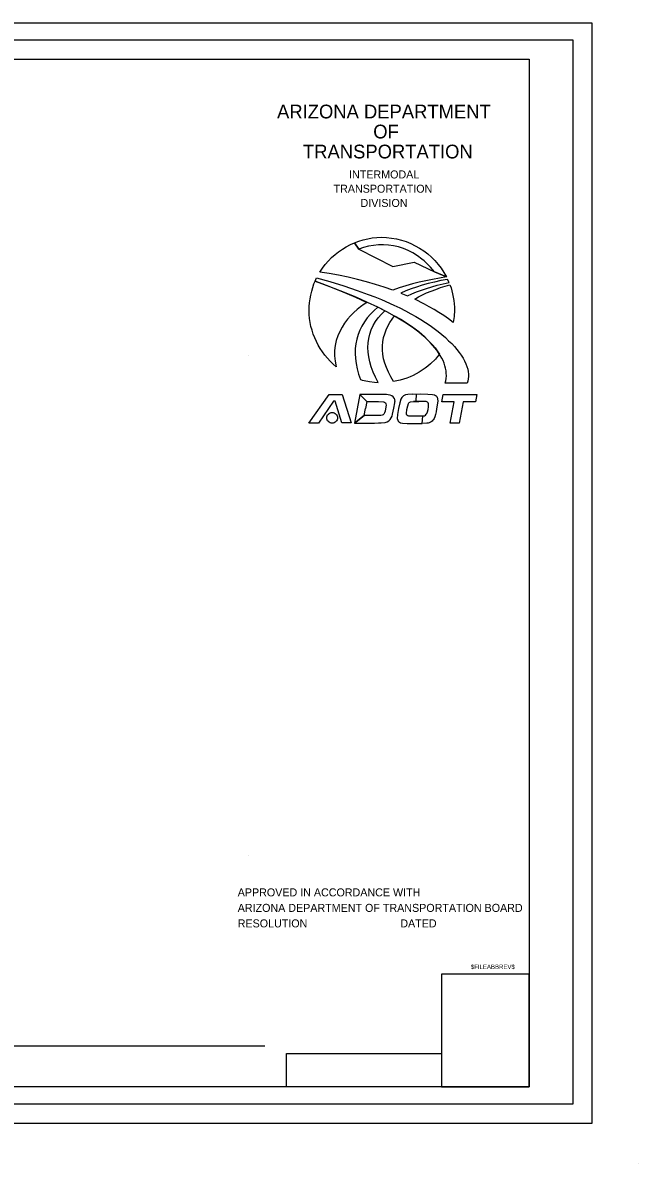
# Model space of a CAD drawing. Extents: x -1798 to 1793, y -1307 to 1054.
# Drawn here: x 563 to 1793, y -1307 to 973 of the extents above; entities that cross this region are included whole.
import ezdxf

# ---------------------------------------------------------------- set-up
doc = ezdxf.new("R2010")
doc.units = 0
for name, color, linetype in [('201', 7, 'Continuous'), ('228', 7, 'Continuous'), ('254', 7, 'Continuous'), ('262', 7, 'Continuous'), ('263', 7, 'Continuous')]:
    doc.layers.add(name, color=color, linetype=linetype)

msp = doc.modelspace()

# ---------------------------------------------------------------- linework, layer by layer
at = {"layer": '201'}
msp.add_line((1663, 938), (1663, 938), dxfattribs=at)
msp.add_lwpolyline([(1663, 938), (-1663, 938), (-1663, -1188), (1663, -1188)], close=True, dxfattribs=at)
at = {"layer": '228'}
msp.add_line((469.5, -1072.2), (1046.7, -1072.2), dxfattribs=at)
at = {"layer": '254'}
for p, q in [((1201.6, 520.7), (1209.5, 525.4)), ((1209.5, 525.4), (1217.6, 529.8)), ((1217.6, 529.8), (1225.9, 533.4)), ((1225.9, 533.4), (1234.5, 536.7)), ((1234.5, 520.2), (1225.9, 533.4)), ((1225.9, 533.4), (1234.5, 520.2)), ((1234.5, 536.7), (1243.2, 539.2)), ((1243.2, 539.2), (1252.2, 541.4)), ((1253.9, 526.2), (1244.1, 523.5)), ((1252.2, 541.4), (1261.3, 542.9)), ((1263.7, 528), (1253.9, 526.2)), ((1261.3, 542.9), (1270.6, 543.9)), ((1273.7, 529), (1263.7, 528)), ((1270.6, 543.9), (1279.9, 544.1)), ((1283.8, 529.2), (1273.7, 529)), ((1279.9, 544.1), (1290, 543.8)), ((1293.8, 528.6), (1283.8, 529.2)), ((1290, 543.8), (1300.1, 542.7)), ((1303.8, 527.2), (1293.8, 528.6)), ((1300.1, 542.7), (1309.9, 540.9)), ((1313.7, 524.9), (1303.8, 527.2)), ((1309.9, 540.9), (1319.5, 538.5)), ((1323.6, 521.8), (1313.7, 524.9)), ((1319.5, 538.5), (1329.1, 535.5)), ((1329.1, 535.5), (1338.3, 531.7)), ((1338.3, 531.7), (1347.3, 527.4)), ((1347.3, 527.4), (1355.9, 522.5)), ((1173.6, 497), (1180.1, 503.6)), ((1180.1, 503.6), (1187, 509.7)), ((1187, 509.7), (1194.1, 515.4)), ((1194.1, 515.4), (1201.6, 520.7)), ((1244.1, 523.5), (1234.5, 520.2)), ((1234.5, 520.2), (1302.4, 485.9)), ((1333.2, 517.8), (1323.6, 521.8)), ((1342.6, 513), (1333.2, 517.8)), ((1351.7, 507.2), (1342.6, 513)), ((1360.7, 500.6), (1351.7, 507.2)), ((1355.9, 522.5), (1364.2, 516.9)), ((1364.2, 516.9), (1372.1, 510.9)), ((1372.1, 510.9), (1379.6, 504.5)), ((1379.6, 504.5), (1386.6, 497.5)), ((1156.5, 474.7), (1161.8, 482.5)), ((1161.8, 482.5), (1167.5, 489.9)), ((1167.5, 489.9), (1173.6, 497)), ((1302.4, 485.9), (1345.4, 494.6)), ((1345.4, 494.6), (1385.4, 475.3)), ((1365.1, 497), (1360.7, 500.6)), ((1369.3, 493.1), (1365.1, 497)), ((1377.5, 484.6), (1369.3, 493.1)), ((1381.5, 480.1), (1377.5, 484.6)), ((1385.4, 475.3), (1381.5, 480.1)), ((1386.6, 497.5), (1393.1, 490)), ((1393.1, 490), (1399.1, 482.1)), ((1399.1, 482.1), (1404.6, 473.7)), ((1175.3, 471.7), (1156.5, 474.7)), ((1194.1, 468.2), (1175.3, 471.7)), ((1213, 464.4), (1194.1, 468.2)), ((1231.6, 459.9), (1213, 464.4)), ((1250, 455.1), (1231.6, 459.9)), ((1382, 460.1), (1355.2, 454.3)), ((1409.4, 464.9), (1382, 460.1)), ((1409.4, 464.9), (1385.4, 475.3)), ((1385.4, 475.3), (1409.4, 464.9)), ((1404.6, 473.7), (1409.4, 464.9)), ((1268, 450), (1250, 455.1)), ((1285.4, 444.4), (1268, 450)), ((1302.2, 438.6), (1285.4, 444.4)), ((1315.4, 443.1), (1302.2, 438.6)), ((1328.5, 447.2), (1315.4, 443.1)), ((1341.8, 451), (1328.5, 447.2)), ((1355.2, 454.3), (1341.8, 451)), ((1236.8, 230.1), (1231.4, 201.5)), ((1276.5, 230.1), (1236.8, 230.1)), ((1236.8, 230.1), (1250.5, 215.6)), ((1250.5, 215.6), (1236.8, 230.1)), ((1289.9, 230.1), (1276.5, 230.1)), ((1293.4, 229.5), (1289.9, 230.1)), ((1296.8, 228.5), (1293.4, 229.5)), ((1300.5, 227.3), (1296.8, 228.5)), ((1327.9, 229), (1324, 226.9)), ((1332.5, 230.1), (1327.9, 229)), ((1342.1, 230.8), (1332.5, 230.1)), ((1342.1, 230.8), (1357.5, 231.1)), ((1342.1, 230.8), (1357.5, 231.1)), ((1349.3, 216), (1349.8, 231)), ((1349.3, 216), (1349.8, 231)), ((1357.5, 231.1), (1372.3, 230.8)), ((1372.3, 230.8), (1381.4, 230.1)), ((1381.4, 230.1), (1385.6, 229)), ((1385.6, 229), (1387.4, 228)), ((1387.4, 228), (1388.9, 226.9)), ((1250.5, 215.6), (1247.9, 201.7)), ((1250.5, 215.6), (1273.7, 215.6)), ((1273.7, 215.6), (1284, 215.1)), ((1284, 215.1), (1286.1, 214.4)), ((1286.1, 214.4), (1287.6, 213)), ((1287.6, 213), (1288.6, 211.1)), ((1288.9, 208.6), (1288, 201.2)), ((1288.6, 211.1), (1288.9, 208.6)), ((1303.2, 225.3), (1300.5, 227.3)), ((1305, 222.4), (1303.2, 225.3)), ((1304.7, 202.3), (1306.2, 213)), ((1305, 222.4), (1305.7, 218.9)), ((1305.7, 218.9), (1306.2, 216.1)), ((1306.2, 213), (1306.2, 216.1)), ((1316.3, 213), (1313.9, 201.7)), ((1318.4, 220.5), (1316.3, 213)), ((1320.7, 224.1), (1318.4, 220.5)), ((1324, 226.9), (1320.7, 224.1)), ((1330.5, 199.6), (1332.3, 207.1)), ((1332.3, 207.1), (1333.8, 211.9)), ((1333.8, 211.9), (1334.3, 213.1)), ((1334.3, 213.1), (1335.3, 214)), ((1335.3, 214), (1336.6, 214.7)), ((1336.6, 214.7), (1338, 215.1)), ((1338, 215.1), (1343.8, 215.7)), ((1343.8, 215.7), (1354.7, 216.2)), ((1354.7, 216.2), (1343.8, 215.7)), ((1363.8, 215.9), (1354.7, 216.2)), ((1369, 215.6), (1363.8, 215.9)), ((1370.4, 215.3), (1369, 215.6)), ((1371.6, 214.7), (1370.4, 215.3)), ((1373.1, 213), (1371.6, 214.7)), ((1373.8, 211.5), (1373.1, 213)), ((1373.5, 205.2), (1373.8, 208.6)), ((1373.9, 210.2), (1373.8, 211.5)), ((1373.8, 208.6), (1373.9, 210.2)), ((1388.9, 226.9), (1390.1, 225.6)), ((1391.7, 212.7), (1390, 201.2)), ((1390.1, 225.6), (1391, 224)), ((1391, 224), (1391.7, 222.3)), ((1391.7, 222.3), (1392, 220.5)), ((1392.1, 217), (1391.7, 212.7)), ((1392, 220.5), (1392.1, 217)), ((1231.4, 201.5), (1226, 172.9)), ((1245.4, 187.9), (1226, 172.9)), ((1226, 172.9), (1245.4, 187.9)), ((1245.4, 187.9), (1247.9, 201.7)), ((1268.6, 187.9), (1245.4, 187.9)), ((1278.3, 187.9), (1268.6, 187.9)), ((1281.1, 188.5), (1278.3, 187.9)), ((1283.3, 189.5), (1281.1, 188.5)), ((1284.5, 190.9), (1283.3, 189.5)), ((1285.6, 193.2), (1284.5, 190.9)), ((1286.8, 196.7), (1285.6, 193.2)), ((1288, 201.2), (1286.8, 196.7)), ((1297, 179.8), (1299.1, 183)), ((1299.1, 183), (1300.8, 186.8)), ((1300.8, 186.8), (1302.1, 190.6)), ((1302.1, 190.6), (1304.7, 202.3)), ((1311.9, 190), (1311.2, 182.1)), ((1313.9, 201.7), (1311.9, 190)), ((1329.6, 192.1), (1330.5, 199.6)), ((1329.7, 190.3), (1329.6, 192.1)), ((1330.6, 188.6), (1329.7, 190.3)), ((1332.3, 187.4), (1330.6, 188.6)), ((1334.3, 186.8), (1332.3, 187.4)), ((1349.2, 186.8), (1334.3, 186.8)), ((1362.1, 186.8), (1349.2, 186.8)), ((1361.3, 172), (1362.1, 186.8)), ((1361.3, 172), (1362.1, 186.8)), ((1362.1, 186.8), (1363.7, 187)), ((1363.7, 187), (1365.5, 187.4)), ((1365.5, 187.4), (1367.9, 188.4)), ((1367.9, 188.4), (1369.3, 190.3)), ((1369.3, 190.3), (1370.3, 192.1)), ((1370.3, 192.1), (1371.6, 195.1)), ((1371.6, 195.1), (1372.8, 199.6)), ((1372.8, 199.6), (1373.5, 205.2)), ((1386.2, 185.4), (1384.9, 182.1)), ((1387.5, 189.9), (1386.2, 185.4)), ((1388.8, 195.1), (1387.5, 189.9)), ((1390, 201.2), (1388.8, 195.1)), ((1226, 172.9), (1265.7, 172.9)), ((1265.7, 172.9), (1273.8, 173.2)), ((1273.8, 173.2), (1279.2, 173.5)), ((1279.2, 173.5), (1286.9, 174)), ((1286.9, 174), (1290.9, 175)), ((1290.9, 175), (1294.3, 177)), ((1294.3, 177), (1297, 179.8)), ((1311.2, 182.1), (1312.1, 178.3)), ((1312.1, 178.3), (1313.1, 176.7)), ((1313.1, 176.7), (1314.4, 175.4)), ((1314.4, 175.4), (1315.9, 174.4)), ((1315.9, 174.4), (1317.7, 173.4)), ((1317.7, 173.4), (1321.7, 172.4)), ((1321.7, 172.4), (1331.2, 172)), ((1331.2, 172), (1346.4, 171.9)), ((1346.4, 171.9), (1361.3, 172)), ((1370.7, 172.4), (1361.3, 172)), ((1373.1, 172.8), (1370.7, 172.4)), ((1375.2, 173.5), (1373.1, 172.8)), ((1379.3, 175.4), (1375.2, 173.5)), ((1381.1, 176.8), (1379.3, 175.4)), ((1382.5, 178.3), (1381.1, 176.8)), ((1383.8, 180.1), (1382.5, 178.3)), ((1384.9, 182.1), (1383.8, 180.1))]:
    msp.add_line(p, q, dxfattribs=at)
for points in [[(1250.8, 413.7), (1245.1, 410.2), (1238.1, 405.4), (1231.2, 399.9), (1224.4, 393.9), (1218, 387.4), (1211.8, 380.3), (1206.1, 372.6), (1200.9, 364.5), (1196.4, 356.1), (1192.4, 347), (1189.4, 337.6), (1187.2, 327.8), (1186, 317.7), (1185.8, 312.6), (1185.9, 307.4), (1187, 296.5), (1189.3, 285.5), (1183.1, 290.8), (1177.2, 296.4), (1171.7, 302.2), (1166.6, 308.5), (1161.8, 314.9), (1157.4, 321.6), (1153.2, 328.5), (1149.6, 335.6), (1146.3, 343), (1143.5, 350.5), (1141, 358.2), (1138.9, 366), (1137.3, 373.9), (1136.1, 381.8), (1135.5, 389.9), (1135.3, 398), (1135.5, 405.5), (1136.1, 413.2), (1137.1, 420.9), (1138.5, 428.6), (1140.3, 436.2), (1142.4, 443.7), (1144.8, 450.8), (1147.1, 456.2), (1159.9, 451.7), (1176.1, 445.6), (1202.3, 435.3), (1228, 424.5)], [(1150, 463.2), (1176.3, 455.7), (1204.2, 446.9), (1230.9, 438), (1253.1, 430.1), (1266.6, 425), (1279.7, 419.7), (1304.6, 408.6), (1316.4, 403), (1327.6, 397.2), (1338.4, 391.4), (1348.7, 385.5), (1358.5, 379.7), (1367.9, 373.6), (1376.8, 367.6), (1385.2, 361.6), (1393.2, 355.6), (1400.6, 349.5), (1407.5, 343.5), (1414, 337.5), (1420.1, 331.6), (1425.6, 325.7), (1430.6, 319.8), (1435.2, 314), (1439.1, 308.2), (1442.7, 302.5), (1445.8, 296.9), (1448.3, 291.5), (1450.4, 286.1), (1452, 280.8), (1453, 275.7), (1453.6, 270.7), (1453.7, 265.9), (1453.2, 261.3), (1452.3, 256.8), (1450.9, 252.4), (1407.2, 252.4), (1408.4, 257.3), (1409.1, 262.2), (1409.4, 267.3), (1409.3, 272.2), (1408.8, 277.3), (1407.9, 282.3), (1406.5, 287.4), (1404.9, 292.6), (1402.8, 297.6), (1400.3, 302.7), (1397.3, 308), (1393.8, 313.5), (1390.4, 318.3), (1386.4, 323.5), (1381.9, 328.7), (1377.1, 333.8), (1372, 339), (1366.4, 344.2), (1360.6, 349.3), (1354.3, 354.5), (1340.8, 364.7), (1325.7, 374.7), (1309.3, 384.7), (1291.5, 394.5), (1272.4, 404.2), (1252, 413.5), (1239.4, 419.6), (1225.8, 425.5), (1197.4, 437.3), (1170, 448), (1147.2, 456.5)], [(1272.3, 404.4), (1265, 397.9), (1257.7, 390.6), (1251.2, 383.1), (1245.5, 375.1), (1240.5, 366.8), (1236.4, 358.3), (1232.9, 349.5), (1230.3, 340.5), (1228.5, 331.2), (1227.4, 321.7), (1227.1, 311.9), (1227.7, 301.8), (1229, 291.7), (1231.1, 281.2), (1234.1, 270.5), (1238, 259.8), (1240.9, 258.7), (1245.3, 257.6), (1255.6, 255.7), (1266, 254.3), (1273, 253.8), (1267.7, 264.4), (1263.1, 274.8), (1259.4, 285), (1256.4, 295), (1254.4, 304.9), (1253.1, 314.5), (1252.6, 323.9), (1252.9, 333), (1254.2, 342), (1256.2, 350.7), (1259.2, 359.3), (1262.9, 367.5), (1267.7, 375.5), (1273.2, 383.3), (1279.7, 390.8), (1286.2, 397.2)], [(1305.9, 387), (1318.1, 380.7), (1330, 372.9), (1342.1, 364.5), (1354.2, 355.5), (1360.1, 350.6), (1365.9, 345.5), (1371.1, 339.8), (1376.5, 334.5), (1381.8, 328.9), (1386.8, 322.9), (1391.3, 317.1), (1395.8, 310.4), (1392, 305.7), (1387.5, 300.6), (1377.7, 291), (1372.4, 286.5), (1366.8, 282.3), (1355.3, 274.6), (1349.3, 271.1), (1343, 268.1), (1336.8, 265.2), (1330.4, 262.6), (1323.8, 260.4), (1317.3, 258.5), (1310.7, 256.9), (1304, 255.6), (1298.3, 265.1), (1293.5, 274.4), (1289.5, 283.7), (1286.3, 292.7), (1284.1, 301.5), (1282.5, 310.2), (1281.8, 318.8), (1281.8, 327.2), (1282.6, 335.4), (1284.1, 343.5), (1286.3, 351.3), (1289, 359), (1292.5, 366.5), (1296.6, 373.8), (1301.3, 380.8)]]:
    msp.add_lwpolyline(points, close=True, dxfattribs=at)
for points in [[(1412, 460.1), (1398.6, 457.6), (1385.6, 454.7), (1373.3, 451.6), (1361.3, 448.3), (1349.8, 444.7), (1338.9, 440.9), (1328.5, 436.8), (1318.4, 432.6), (1332, 427.2), (1340.7, 431.1), (1349.8, 434.9), (1359.4, 438.4), (1369.5, 441.8), (1380.1, 445), (1391.2, 448.2), (1414.8, 453.8), (1412, 460.1)], [(1346.2, 420.6), (1353.4, 424.9), (1361.4, 428.9), (1370, 432.8), (1378.9, 436.5), (1388.2, 440.1), (1397.6, 443.5), (1416.6, 449.4), (1418.7, 443.4), (1420.5, 437.1), (1421.9, 430.8), (1423.2, 424.3), (1424.3, 417.8), (1425.1, 411.3), (1425.5, 404.8), (1425.6, 398.4), (1424.9, 385.9), (1423.3, 373.6), (1413.6, 380.9), (1404.1, 387.7), (1394.5, 393.9), (1384.9, 399.8), (1375.3, 405.4), (1365.6, 410.7), (1346.2, 420.6)], [(1134.7, 172.4), (1175, 230.1), (1201.1, 230.1), (1219.2, 173), (1200.6, 173), (1187.1, 216.6), (1183.7, 216.6), (1153.6, 172.6), (1134.7, 172.4)], [(1403.2, 230.1), (1470.1, 230.1), (1467.3, 215.1), (1443.1, 215.1), (1439.1, 194), (1435.2, 172.9), (1417.2, 172.9), (1421.1, 194), (1425.1, 215.1), (1400.3, 215.1), (1403.2, 230.1)], [(1181.2, 194.1), (1183.4, 193.8), (1185.4, 193.2), (1187.2, 192.2), (1188.8, 190.8), (1190.2, 189.3), (1191.2, 187.4), (1191.7, 185.4), (1191.9, 183.2), (1191.7, 181.1), (1191.2, 179.1), (1190.2, 177.3), (1188.8, 175.6), (1187.2, 174.4), (1185.4, 173.4), (1183.4, 172.7), (1181.2, 172.5), (1179, 172.7), (1177, 173.4), (1175.2, 174.4), (1173.6, 175.6), (1172.2, 177.3), (1171.2, 179.1), (1170.6, 181.1), (1170.3, 183.2), (1170.6, 185.4), (1171.2, 187.4), (1172.2, 189.3), (1173.6, 190.8), (1175.2, 192.2), (1177, 193.2), (1179, 193.8), (1181.2, 194.1)]]:
    msp.add_lwpolyline(points, dxfattribs=at)
at = {"layer": '262'}
for p, q in [((1014.1, 308.8), (1014.1, 308.8)), ((1014.1, 308.8), (1014.1, 308.8)), ((1014.1, -691.2), (1014.1, -691.2)), ((1014.1, -691.2), (1014.1, -691.2))]:
    msp.add_line(p, q, dxfattribs=at)
at = {"layer": '263'}
for p, q in [((-1700, 972.9), (1700, 972.9)), ((1700, 972.9), (1700, -1227.1)), ((1638.7, -1188.1), (1638.7, -1188.1)), ((1700, -1227.1), (-1700, -1227.1)), ((1696, -1226.7), (1696, -1226.7)), ((1792.7, -1306.8), (1792.7, -1306.8))]:
    msp.add_line(p, q, dxfattribs=at)
for points in [[(-1575, 900), (1575, 900), (1575, -1154.2), (-1575, -1154.2)], [(1575, -929.2), (1400, -929.2), (1400, -1154.2), (1575, -1154.2)], [(1400, -1154.2), (1090, -1154.2), (1090, -1087.5), (1400, -1087.5)]]:
    msp.add_lwpolyline(points, close=True, dxfattribs=at)

# ---------------------------------------------------------------- texts
at = {"layer": '262'}
for s, height, p in [('ARIZONA DEPARTMENT', 27.5, (1071.1, 781.8)), ('OF', 27.5, (1263.3, 741.8)), ('TRANSPORTATION', 27.5, (1122.9, 701.8)), ('INTERMODAL', 16, (1215, 661.8)), ('TRANSPORTATION', 16, (1184, 633.3)), ('DIVISION', 16, (1237.9, 604.8)), ('APPROVED IN ACCORDANCE WITH', 16, (992.5, -773.4)), ('ARIZONA DEPARTMENT OF TRANSPORTATION BOARD', 16, (992.5, -804.4)), ('RESOLUTION', 16, (992.5, -835.4)), ('DATED', 16, (1317.4, -835.4))]:
    msp.add_text(s, height=height, dxfattribs=at).set_placement(p)
at = {"layer": '263'}
msp.add_text('$FILEABBREV$', height=8.75, dxfattribs=at).set_placement((1458.3, -918.6))

doc.saveas('drawing.dxf')
